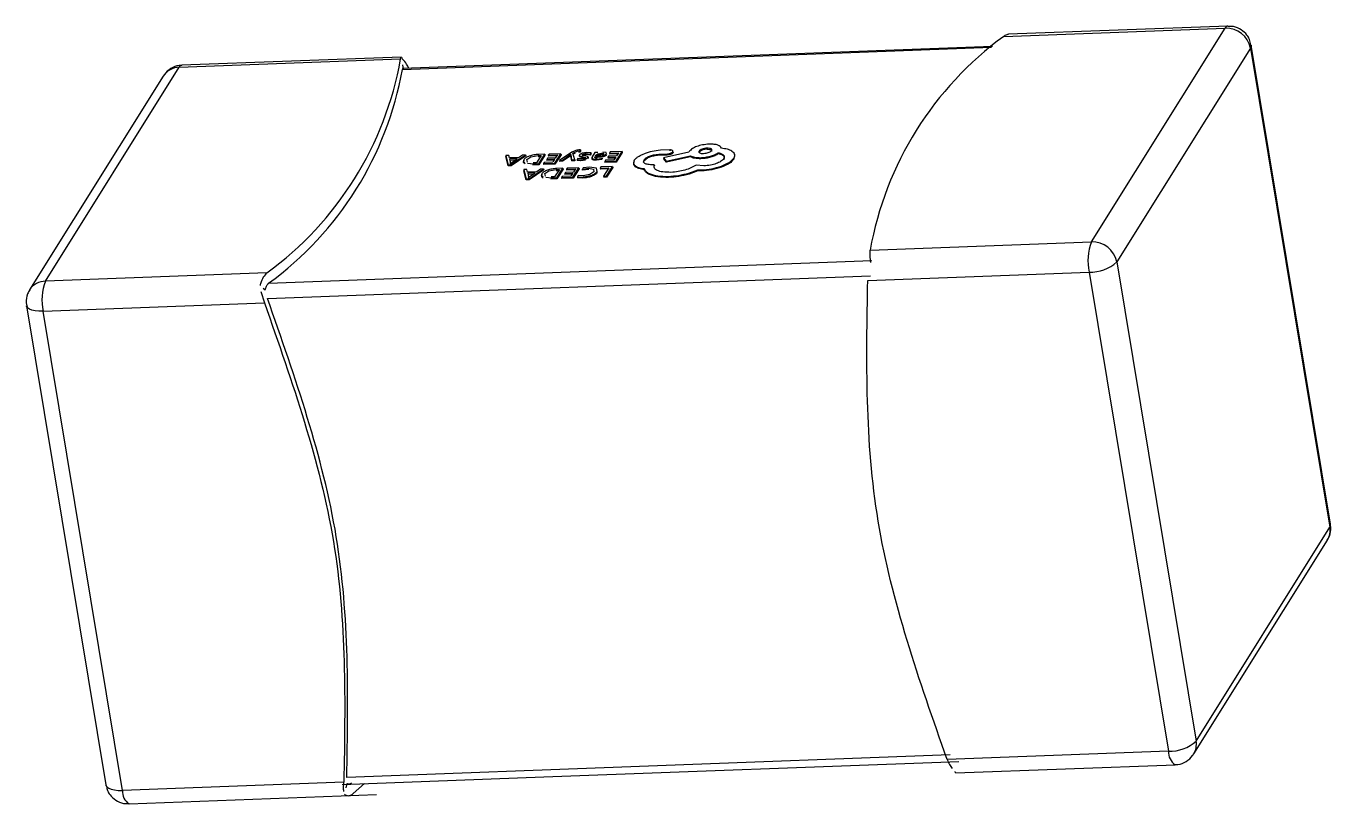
# Model space of a CAD drawing. Header units: millimetres. Extents: x -294 to 2792, y 5 to 1659.
# Drawn here: x 714.9708 to 715.1995, y 558.3329 to 558.4692 of the extents above; entities that cross this region are included whole.
import ezdxf

# ---------------------------------------------------------------- set-up
doc = ezdxf.new("R2010")
doc.units = ezdxf.units.MM
doc.layers.get('0').update_dxf_attribs({"lineweight": 18})

msp = doc.modelspace()

# ---------------------------------------------------------------- linework, layer by layer
at = {"color": 7, "linetype": 'Continuous', "lineweight": 25}
for p, q in [((715.1421977382371, 558.467432483303), (715.1810100335332, 558.468886796776)), ((715.1814651986418, 558.4692337413941), (715.1430177550301, 558.4677930990714)), ((715.1575604563108, 558.4314089216223), (715.1810100335332, 558.468886796776)), ((715.140223884356, 558.4656870079892), (715.0367981865543, 558.4618116024092)), ((715.199474810934, 558.3819347746554), (715.1855611511938, 558.4658905308402)), ((714.9976364020674, 558.4620157075811), (715.0364486973637, 558.4634700210543)), ((715.036541974773, 558.4638034055838), (714.9980915671758, 558.4623626521992)), ((715.0367511682275, 558.4616448959198), (715.1400340124572, 558.4655149487148)), ((715.1854352592499, 558.4653796941988), (715.1619856820275, 558.4279018190448)), ((715.1854352592499, 558.4653796941988), (715.1993489189902, 558.3814239380139)), ((714.974186824845, 558.4245378324273), (714.9976364020674, 558.4620157075811)), ((715.0367991188132, 558.4624423276352), (715.0368758100468, 558.4616743450466)), ((714.9948504044212, 558.4604871382877), (714.9714008271987, 558.4230092631337)), ((715.0679731281049, 558.4475247422733), (715.0676708107366, 558.447530886257)), ((715.067854109197, 558.4473393312392), (715.0679731281049, 558.4475247422733)), ((715.0679731281049, 558.4475247422733), (715.0680033751913, 558.4473422297599)), ((715.0836167860317, 558.447541426577), (715.0819903079828, 558.4474852957833)), ((715.0836167860317, 558.447541426577), (715.0836470331182, 558.4473589140636)), ((715.0901401860682, 558.4478351844073), (715.0901704331545, 558.4476526718939)), ((715.0554191272014, 558.44656268466), (715.0548660721514, 558.4465435983778)), ((715.0548660721515, 558.4465435983778), (715.055278582304, 558.4449365892262)), ((715.0548660721515, 558.4465435983778), (715.0548963192379, 558.4463610858644)), ((715.0553088293905, 558.4447540767128), (715.0548963192377, 558.4463610858645)), ((715.0555234906877, 558.4461228475835), (715.0554191272014, 558.44656268466)), ((715.0571380546241, 558.4461785672138), (715.0555234906876, 558.4461228475835)), ((715.0568592234944, 558.4459857670811), (715.0555578591919, 558.4459408561696)), ((715.0555578591919, 558.4459408561696), (715.055701257696, 558.4452719438501)), ((715.0555881062785, 558.4457583436562), (715.0565807868554, 558.4457926016954)), ((715.0556869676362, 558.4451570790454), (715.0557172147224, 558.4449745665319)), ((715.0556990672557, 558.4451583147882), (715.0558370436133, 558.4452766299084)), ((715.055701257696, 558.4452719438501), (715.0556990672557, 558.4451583147882)), ((715.0557315047824, 558.4450894313367), (715.055701257696, 558.4452719438501)), ((715.055729314342, 558.4449758022748), (715.0557315047824, 558.4450894313366)), ((715.0558137968685, 558.4449550598218), (715.0583548782023, 558.4466639992978)), ((715.0558370436133, 558.4452766299084), (715.0568592234944, 558.4459857670811)), ((715.0583851252885, 558.4464814867844), (715.0558440439551, 558.4447725473085)), ((715.0578018231521, 558.4466449130157), (715.0571380546241, 558.4461785672139)), ((715.0583548782023, 558.4466639992978), (715.0578018231521, 558.4466449130157)), ((715.0580242095388, 558.4458212437058), (715.0580544566252, 558.4456387311923)), ((715.0583548782023, 558.4466639992978), (715.0583851252885, 558.4464814867844)), ((715.0585543126538, 558.4458453399039), (715.0592782088328, 558.4463419419019)), ((715.0586797044699, 558.4453929668097), (715.0585543126538, 558.4458453399039)), ((715.0587099515562, 558.4452104542963), (715.0597288296066, 558.4450931066592)), ((715.0592782088328, 558.4463419419019), (715.0605419015337, 558.4465546396589)), ((715.0595563342689, 558.4450842171723), (715.060662444369, 558.4451223897368)), ((715.0602843451269, 558.4452958342134), (715.05969858252, 558.4452756191725)), ((715.0611048679644, 558.4465740679891), (715.0602843451269, 558.4452958342134)), ((715.0605419015337, 558.4465546396589), (715.0611048679644, 558.4465740679891)), ((715.0605721486199, 558.4463721271453), (715.061135115051, 558.4463915554755)), ((715.0617267299594, 558.4467803640504), (715.0606602653825, 558.4467435596783)), ((715.060662444369, 558.4451223897368), (715.0617267299593, 558.4467803640503)), ((715.060662444369, 558.4451223897368), (715.0606926914553, 558.4449398772232)), ((715.0617569770458, 558.4465978515369), (715.0606926914553, 558.4449398772232)), ((715.0616055321913, 558.445341429221), (715.0614831067015, 558.4451507113168)), ((715.0614831067015, 558.4451507113168), (715.0634802499379, 558.4452196340023)), ((715.0614831067015, 558.4451507113168), (715.0615133537879, 558.4449681988033)), ((715.063102150696, 558.4453930784791), (715.0616055321913, 558.445341429221)), ((715.0617267299594, 558.4467803640504), (715.0617569770458, 558.446597851537)), ((715.0621780448126, 558.4460657158148), (715.0620561634363, 558.4458758455457)), ((715.0620561634363, 558.4458758455457), (715.0634427656139, 558.4459236980704)), ((715.0620561634363, 558.4458758455457), (715.0620864105227, 558.4456933330323)), ((715.0634730127003, 558.4457411855569), (715.0620864105227, 558.4456933330322)), ((715.0635646469902, 558.4461135683393), (715.0621780448126, 558.4460657158148)), ((715.0624591810025, 558.4468056414026), (715.0623378437394, 558.4466166187688)), ((715.0623378437394, 558.4466166187688), (715.0639226735336, 558.4466713122548)), ((715.0623378437394, 558.4466166187688), (715.0623680908259, 558.4464341062553)), ((715.06395292062, 558.4464887997414), (715.0623680908259, 558.4464341062553)), ((715.0645445355285, 558.4468776083161), (715.0624591810025, 558.4468056414026)), ((715.0634427656139, 558.4459236980704), (715.063102150696, 558.4453930784791)), ((715.0634802499379, 558.4452196340023), (715.0645445355285, 558.4468776083161)), ((715.0634802499379, 558.4452196340023), (715.0635104970244, 558.445037121489)), ((715.0645747826147, 558.4466950958027), (715.0635104970244, 558.445037121489)), ((715.0639226735336, 558.4466713122548), (715.0635646469904, 558.4461135683395)), ((715.0664394274287, 558.4471178911615), (715.0643077301734, 558.4457115221779)), ((715.0643077301734, 558.4457115221779), (715.0648112283194, 558.4457288982197)), ((715.0643077301734, 558.4457115221779), (715.0643379772598, 558.4455290096645)), ((715.0648414754057, 558.4455463857063), (715.0643379772598, 558.4455290096646)), ((715.0645445355285, 558.4468776083161), (715.0645747826148, 558.4466950958027)), ((715.0648112283194, 558.4457288982197), (715.066139859626, 558.4466466988146)), ((715.0648112283194, 558.4457288982197), (715.0648414754057, 558.4455463857063)), ((715.0661699508812, 558.4464642071647), (715.0648414754057, 558.4455463857063)), ((715.0662619124458, 558.4467445984836), (715.0661395435578, 558.4466467374309)), ((715.0661395435578, 558.4466467374309), (715.0661697906442, 558.4464642249176)), ((715.0662923301289, 558.4465620745585), (715.0661699508812, 558.4464642071647)), ((715.0662620830285, 558.4467445870503), (715.0662706069934, 558.446649562613)), ((715.0662706069934, 558.446649562613), (715.0664228188419, 558.4457845152358)), ((715.0662706069934, 558.446649562613), (715.0663008540797, 558.4464670500994)), ((715.0664530659283, 558.4456020027222), (715.0663008540797, 558.4464670500994)), ((715.0664228188418, 558.4457845152357), (715.0669659625111, 558.4458032594697)), ((715.0664228188418, 558.4457845152357), (715.0664530659282, 558.4456020027222)), ((715.0669962095975, 558.4456207469564), (715.0664530659283, 558.4456020027222)), ((715.0666381690953, 558.4469473743724), (715.0669894685582, 558.4471700277287)), ((715.0669659625112, 558.4458032594697), (715.0666381690953, 558.4469473743724)), ((715.0670197156447, 558.4469875152154), (715.0666684161818, 558.4467648618588)), ((715.0669659625112, 558.4458032594697), (715.0669962095976, 558.4456207469563)), ((715.0669894685582, 558.4471700277287), (715.0675942101933, 558.4473541826624)), ((715.0674968694378, 558.4460430020592), (715.067367838624, 558.4458419941935)), ((715.067367838624, 558.4458419941935), (715.0679902370108, 558.4458120843976)), ((715.067367838624, 558.4458419941935), (715.0673980857102, 558.44565948168)), ((715.0680204840971, 558.4456295718842), (715.0673980857102, 558.44565948168)), ((715.0681465047629, 558.4459830963324), (715.067496869333, 558.4460430020347)), ((715.0675942411547, 558.4473542298441), (715.0678541091245, 558.4473393312363)), ((715.0678843562108, 558.447156818723), (715.0676244882409, 558.4471717173307)), ((715.0677435863785, 558.4465694575972), (715.0677738334649, 558.4463869450836)), ((715.0682485966445, 558.4469407869458), (715.0677720659355, 558.4466740266224)), ((715.0677720659355, 558.4466740266224), (715.0678089224118, 558.4464838324958)), ((715.0678089224118, 558.4464838324958), (715.0683368371749, 558.4463520279751)), ((715.0678089224118, 558.4464838324958), (715.0678391694981, 558.4463013199822)), ((715.0683670842614, 558.4461695154616), (715.0678391694981, 558.4463013199822)), ((715.067854109197, 558.4473393312392), (715.0678843562835, 558.4471568187256)), ((715.0680033751913, 558.4473422297599), (715.0678843562108, 558.447156818723)), ((715.0679902370108, 558.4458120843976), (715.0688177744618, 558.4459326464174)), ((715.0679902370108, 558.4458120843976), (715.0680204840971, 558.4456295718842)), ((715.068848021548, 558.4457501339039), (715.0680204840971, 558.4456295718842)), ((715.0685569633738, 558.4460396857014), (715.0681460901828, 558.4459824056191)), ((715.0691157796188, 558.4470627171578), (715.0682485966445, 558.4469407869458)), ((715.0682845365197, 558.4467115927605), (715.068314783606, 558.4465290802472)), ((715.0687766231168, 558.4465147418915), (715.0683361834413, 558.4466031492167)), ((715.0683368371749, 558.4463520279751), (715.0687433253078, 558.4462665932476)), ((715.0683368371749, 558.4463520279751), (715.0683670842614, 558.4461695154616)), ((715.0683375344234, 558.4466037431658), (715.0683677815099, 558.4464212306523)), ((715.0687735723942, 558.4460840807342), (715.0683670842614, 558.4461695154616)), ((715.0687433253078, 558.4462665932476), (715.0687735723942, 558.4460840807342)), ((715.0692736184224, 558.4463785548909), (715.0687766231168, 558.4465147418915)), ((715.0687786423551, 558.4461600605952), (715.0688088894417, 558.4459775480817)), ((715.0688177744618, 558.4459326464174), (715.0692911375792, 558.4461959819954)), ((715.0689593823332, 558.4468915483013), (715.069684784334, 558.446804686633)), ((715.0689593823332, 558.4468915483013), (715.0689896294195, 558.4467090357878)), ((715.0697150314205, 558.4466221741194), (715.0689896294195, 558.4467090357878)), ((715.0698224449958, 558.4470191383207), (715.0691157796188, 558.4470627171578)), ((715.0692911375792, 558.4461959819954), (715.0692736184224, 558.4463785548909)), ((715.0692736184224, 558.4463785548909), (715.0693038655087, 558.4461960423774)), ((715.0693038655087, 558.4461960423774), (715.0693213846657, 558.4460134694818)), ((715.069684784334, 558.446804686633), (715.0698224449958, 558.4470191383207)), ((715.069684784334, 558.446804686633), (715.0697150314205, 558.4466221741194)), ((715.0698526920821, 558.4468366258074), (715.0697150314205, 558.4466221741194)), ((715.0698526920821, 558.4468366258074), (715.0698224449958, 558.4470191383207)), ((715.0705072222337, 558.4470833844338), (715.0700180643883, 558.4463213604522)), ((715.0700180643883, 558.4463213604522), (715.0700483114747, 558.4461388479388)), ((715.0709928798943, 558.447100144789), (715.0705072222337, 558.4470833844338)), ((715.0705097072951, 558.446347444794), (715.071361928198, 558.4464249292115)), ((715.0713921752844, 558.446242416698), (715.0705399543813, 558.4461649322805)), ((715.0706114564798, 558.4465059525631), (715.0706843676601, 558.4466195356706)), ((715.0712836017705, 558.4465656184525), (715.0706114564798, 558.4465059525631)), ((715.070641703566, 558.4463234400497), (715.0707146147466, 558.4464370231572)), ((715.0706843676601, 558.4466195356706), (715.0710475789444, 558.446868294692)), ((715.0707146147466, 558.4464370231572), (715.0710778260309, 558.4466857821786)), ((715.0707307338092, 558.4459066606885), (715.0717549433722, 558.4460497582793)), ((715.0717851904585, 558.445867245766), (715.0707609808957, 558.4457241481748)), ((715.0709148517918, 558.445894400987), (715.0719146894211, 558.4460689829267)), ((715.0709184833056, 558.4467349877502), (715.0719023817129, 558.4469753282121)), ((715.0710475789444, 558.446868294692), (715.0716368933194, 558.446983122054)), ((715.0710778260309, 558.4466857821786), (715.0716671404056, 558.4468006095407)), ((715.0718001949642, 558.4466547281521), (715.0712836017705, 558.4465656184525)), ((715.071361928198, 558.4464249292115), (715.0713921752844, 558.446242416698)), ((715.0716368933194, 558.446983122054), (715.0719732998251, 558.4469425136385)), ((715.0716671404056, 558.4468006095407), (715.0720035469113, 558.4467600011251)), ((715.0724525573664, 558.4470866971665), (715.0718721346266, 558.4471578407255)), ((715.0719732998251, 558.4469425136385), (715.0720035469113, 558.4467600011251)), ((715.0720555980535, 558.4466266936815), (715.0720253509669, 558.446809206195)), ((715.0723435221787, 558.4457120040978), (715.072221096689, 558.4455212861935)), ((715.072221096689, 558.4455212861934), (715.0742182399255, 558.4455902088793)), ((715.072221096689, 558.4455212861934), (715.0722513437753, 558.4453387736801)), ((715.0742484870119, 558.4454076963658), (715.0722513437753, 558.4453387736802)), ((715.0738401406835, 558.4457636533559), (715.0723435221787, 558.4457120040978)), ((715.0725288288597, 558.4468431586866), (715.0724525573664, 558.4470866971665)), ((715.0729160348003, 558.4464362906916), (715.0727941534237, 558.4462464204224)), ((715.0727941534238, 558.4462464204225), (715.0741807556016, 558.4462942729474)), ((715.0727941534238, 558.4462464204225), (715.0728244005103, 558.446063907909)), ((715.0742110026879, 558.4461117604337), (715.0728244005103, 558.446063907909)), ((715.0743026369779, 558.4464841432161), (715.0729160348003, 558.4464362906916)), ((715.07319717099, 558.4471762162794), (715.0730758337269, 558.4469871936454)), ((715.073075833727, 558.4469871936454), (715.0746606635211, 558.4470418871317)), ((715.073075833727, 558.4469871936454), (715.0731060808133, 558.4468046811321)), ((715.0746909106075, 558.4468593746182), (715.0731060808133, 558.4468046811321)), ((715.075282525516, 558.447248183193), (715.07319717099, 558.4471762162794)), ((715.0741807556016, 558.4462942729474), (715.0738401406836, 558.4457636533559)), ((715.0742182399255, 558.4455902088793), (715.0752825255158, 558.447248183193)), ((715.0742182399255, 558.4455902088793), (715.0742484870119, 558.4454076963658)), ((715.0753127726024, 558.4470656706794), (715.0742484870119, 558.4454076963658)), ((715.0746606635211, 558.4470418871317), (715.0743026369779, 558.4464841432161)), ((715.075282525516, 558.447248183193), (715.0753127726024, 558.4470656706794)), ((715.0791190501736, 558.4457839697985), (715.0791492972601, 558.4456014572851)), ((715.081694128677, 558.4467719345072), (715.0829346632634, 558.4468147461463)), ((715.081694128677, 558.4467719345072), (715.0817243757633, 558.4465894219937)), ((715.0829649103497, 558.4466322336327), (715.0817243757633, 558.4465894219937)), ((715.0869778763458, 558.4471502367356), (715.0825584802736, 558.446144730957)), ((715.0825584802736, 558.446144730957), (715.083012021289, 558.4455494577962)), ((715.0825584802736, 558.446144730957), (715.08258872736, 558.4459622184436)), ((715.0830422683754, 558.4453669452829), (715.08258872736, 558.4459622184436)), ((715.0829346632634, 558.4468147461463), (715.083092500608, 558.4468086665022)), ((715.0829346632634, 558.4468147461463), (715.0829649103498, 558.4466322336327)), ((715.0831227476943, 558.4466261539889), (715.0829649103497, 558.4466322336327)), ((715.083012021289, 558.4455494577962), (715.0872357448267, 558.4465021032865)), ((715.083012021289, 558.4455494577962), (715.0830422683754, 558.4453669452829)), ((715.0872659919131, 558.446319590773), (715.0830422683754, 558.4453669452829)), ((715.083092500608, 558.4468086665022), (715.0831227476943, 558.4466261539889)), ((715.0841816663774, 558.4472035876324), (715.0842119134638, 558.447021075119)), ((715.0870535459629, 558.4472681170137), (715.0869778763458, 558.4471502367356)), ((715.0872357448267, 558.4465021032865), (715.087265991913, 558.446319590773)), ((715.0890460258017, 558.4461726631177), (715.0890762728881, 558.4459901506045)), ((715.0921367841113, 558.4470401017516), (715.0921670311977, 558.4468575892381)), ((715.0930946696922, 558.4460126852887), (715.0931249167786, 558.4458301727752)), ((715.0948476519285, 558.4460962374266), (715.0948778990148, 558.4459137249131)), ((715.0950317572461, 558.4465252718658), (715.0950015101598, 558.4467077843792)), ((715.055278582304, 558.4449365892262), (715.0558137968686, 558.444955059822)), ((715.055278582304, 558.4449365892262), (715.0553088293905, 558.4447540767127)), ((715.0558440439551, 558.4447725473085), (715.0553088293905, 558.4447540767128)), ((715.0558440439551, 558.4447725473085), (715.0558137968686, 558.444955059822)), ((715.0585863291371, 558.444100042201), (715.0580332740869, 558.4440809559188)), ((715.058033274087, 558.4440809559188), (715.0584457842398, 558.4424739467672)), ((715.058033274087, 558.4440809559188), (715.0580635211734, 558.4438984434054)), ((715.0584760313262, 558.4422914342539), (715.0580635211733, 558.4438984434054)), ((715.0586906926233, 558.4436602051245), (715.0585863291371, 558.444100042201)), ((715.0603052565599, 558.4437159247547), (715.0586906926233, 558.4436602051245)), ((715.0600264254302, 558.443523124622), (715.0587250611276, 558.4434782137107)), ((715.0587250611276, 558.4434782137107), (715.0588684596316, 558.442809301391)), ((715.0587553082139, 558.4432957011974), (715.0597479887914, 558.4433299592366)), ((715.0588662691914, 558.4426956723293), (715.059004245549, 558.4428139874495)), ((715.0588684596316, 558.442809301391), (715.0588662691914, 558.4426956723293)), ((715.0588987067181, 558.4426267888775), (715.0588684596318, 558.442809301391)), ((715.0589809988044, 558.442492417363), (715.0615220801379, 558.4442013568387)), ((715.059004245549, 558.4428139874495), (715.0600264254302, 558.443523124622)), ((715.0615523272243, 558.4440188443252), (715.0590112458909, 558.4423099048496)), ((715.0606926914553, 558.4449398772232), (715.0595865813551, 558.444901704659)), ((715.0609690250877, 558.4441822705564), (715.0603052565599, 558.4437159247548)), ((715.0615220801379, 558.4442013568387), (715.0609690250877, 558.4441822705563)), ((715.0611914114745, 558.4433586012466), (715.061221658561, 558.4431760887331)), ((715.0635104970244, 558.445037121489), (715.0615133537879, 558.4449681988033)), ((715.0615220801379, 558.4442013568387), (715.0615523272243, 558.4440188443252)), ((715.0617215145895, 558.443382697445), (715.0624454107685, 558.4438792994431)), ((715.0618469064054, 558.4429303243506), (715.0617215145895, 558.443382697445)), ((715.0624454107685, 558.4438792994431), (715.0637091034693, 558.4440919971998)), ((715.0634515470628, 558.4428331917546), (715.0628657844559, 558.4428129767138)), ((715.0642720699003, 558.44411142553), (715.0634515470628, 558.4428331917546)), ((715.0637091034693, 558.4440919971998), (715.0642720699003, 558.44411142553)), ((715.0637393505557, 558.4439094846864), (715.0643023169866, 558.4439289130166)), ((715.0648939318951, 558.4443177215913), (715.0638274673182, 558.4442809172193)), ((715.0638296463047, 558.4426597472777), (715.0648939318951, 558.4443177215913)), ((715.0649241789815, 558.444135209078), (715.0638598933913, 558.4424772347643)), ((715.0647727341269, 558.4428787867619), (715.0646503086372, 558.4426880688578)), ((715.0662693526317, 558.4429304360203), (715.0647727341269, 558.4428787867619)), ((715.0648939318951, 558.4443177215913), (715.0649241789814, 558.444135209078)), ((715.0653452467485, 558.4436030733557), (715.065223365372, 558.4434132030866)), ((715.065223365372, 558.4434132030866), (715.0666099675497, 558.4434610556112)), ((715.065223365372, 558.4434132030866), (715.0652536124584, 558.4432306905734)), ((715.0666402146361, 558.4432785430978), (715.0652536124585, 558.4432306905734)), ((715.0667318489261, 558.4436509258804), (715.0653452467485, 558.4436030733557)), ((715.0656263829383, 558.4443429989437), (715.0655050456751, 558.4441539763096)), ((715.0655050456752, 558.4441539763097), (715.0670898754693, 558.4442086697958)), ((715.0655050456752, 558.4441539763097), (715.0655352927615, 558.4439714637963)), ((715.0671201225557, 558.4440261572822), (715.0655352927615, 558.4439714637963)), ((715.067711737464, 558.4444149658572), (715.0656263829383, 558.4443429989437)), ((715.0666099675497, 558.4434610556112), (715.0662693526317, 558.4429304360201)), ((715.0666474518738, 558.4427569915434), (715.0677117374642, 558.4444149658572)), ((715.0677419845507, 558.4442324533437), (715.0666776989601, 558.44257447903)), ((715.0670898754693, 558.4442086697958), (715.0667318489261, 558.4436509258805)), ((715.0675927322249, 558.4430473884327), (715.0674490863171, 558.4428236127583)), ((715.0674490863171, 558.4428236127583), (715.0683243422566, 558.4427875098037)), ((715.0674490863171, 558.4428236127583), (715.0674793334034, 558.4426411002449)), ((715.0684434443958, 558.4429805995893), (715.0675927322249, 558.4430473884325)), ((715.067711737464, 558.4444149658572), (715.0677419845507, 558.4442324533437)), ((715.0684437254066, 558.4443730897754), (715.068312049991, 558.4441679620738)), ((715.068312049991, 558.4441679620738), (715.0693843782951, 558.4443135491308)), ((715.0683422970773, 558.4439854495605), (715.068312049991, 558.4441679620738)), ((715.0694146253817, 558.4441310366173), (715.0683422970773, 558.4439854495605)), ((715.0696180701754, 558.4432009987364), (715.0684434443958, 558.4429805995893)), ((715.0695791568648, 558.4445067639859), (715.0684437254066, 558.4443730897754)), ((715.0693843782951, 558.4443135491308), (715.070268384731, 558.4441733121249)), ((715.0707659682001, 558.4443264166665), (715.0695791568648, 558.4445067639859)), ((715.0703453665403, 558.4437134663682), (715.0696180701754, 558.4432009987364)), ((715.069905312308, 558.4430807810286), (715.0699355593946, 558.442898268515)), ((715.070268384731, 558.4441733121249), (715.0703453665403, 558.4437134663682)), ((715.0708788314234, 558.4437443094429), (715.0707659682001, 558.4443264166665)), ((715.0715494241202, 558.4445474068689), (715.071428086857, 558.4443583842351)), ((715.071428086857, 558.4443583842351), (715.0729722799899, 558.4444116753242)), ((715.071428086857, 558.4443583842351), (715.0714583339436, 558.4441758717217)), ((715.0730025270764, 558.4442291628106), (715.0714583339436, 558.4441758717215)), ((715.0735941419848, 558.4446179713856), (715.0715494241202, 558.4445474068689)), ((715.0729722799899, 558.4444116753242), (715.0720293316627, 558.4429427236444)), ((715.0720293316627, 558.4429427236443), (715.0725298563942, 558.4429599970717)), ((715.0720293316627, 558.4429427236443), (715.0720595787491, 558.4427602111308)), ((715.0725298563942, 558.4429599970717), (715.0735941419847, 558.4446179713856)), ((715.0725298563942, 558.4429599970717), (715.0725601034807, 558.4427774845584)), ((715.073624389071, 558.4444354588721), (715.0725601034807, 558.4427774845584)), ((715.0735941419848, 558.4446179713856), (715.073624389071, 558.4444354588721)), ((715.0791402055788, 558.444263150915), (715.0791704526652, 558.4440806384015)), ((715.0800613046077, 558.443200758175), (715.0800310575214, 558.4433832706885)), ((715.0808996262298, 558.4449463215041), (715.080679086958, 558.4449387105533)), ((715.0808996262298, 558.4449463215041), (715.0809298733161, 558.4447638089907)), ((715.0833867462649, 558.4428996794812), (715.0834169933513, 558.4427171669677)), ((715.0869899500086, 558.4434735769478), (715.0885358633767, 558.4440341104481)), ((715.0869899500086, 558.4434735769478), (715.0870201970952, 558.4432910644343)), ((715.088566110463, 558.4438515979348), (715.0870201970952, 558.4432910644343)), ((715.0895812299967, 558.4447387455326), (715.0882336605642, 558.4448651433598)), ((715.0885358633767, 558.4440341104481), (715.0891547802682, 558.4440324159121)), ((715.0885358633767, 558.4440341104481), (715.088566110463, 558.4438515979348)), ((715.0891850273547, 558.4438499033987), (715.088566110463, 558.4438515979348)), ((715.0891547802682, 558.4440324159121), (715.0891850273547, 558.4438499033987)), ((715.0926882494982, 558.4447076487915), (715.0927184965848, 558.444525136278)), ((715.0584457842398, 558.4424739467671), (715.0589809988044, 558.4424924173629)), ((715.0584457842398, 558.4424739467671), (715.0584760313262, 558.4422914342538)), ((715.0590112458909, 558.4423099048496), (715.0584760313262, 558.4422914342539)), ((715.0588541695718, 558.4426944365863), (715.0588844166582, 558.442511924073)), ((715.0588965162777, 558.4425131598157), (715.058898706718, 558.4426267888775)), ((715.0590112458909, 558.4423099048496), (715.0589809988044, 558.4424924173629)), ((715.0618771534918, 558.4427478118372), (715.0628960315424, 558.4426304642003)), ((715.0627235362044, 558.4426215747135), (715.0638296463047, 558.4426597472777)), ((715.0638598933913, 558.4424772347643), (715.0627537832909, 558.4424390621999)), ((715.0638296463047, 558.4426597472777), (715.0638598933913, 558.4424772347643)), ((715.064650308637, 558.4426880688578), (715.0666474518738, 558.4427569915434)), ((715.064650308637, 558.4426880688578), (715.0646805557236, 558.4425055563443)), ((715.0666776989601, 558.44257447903), (715.0646805557236, 558.4425055563443)), ((715.0666474518738, 558.4427569915434), (715.0666776989601, 558.44257447903)), ((715.0683545893429, 558.4426049972902), (715.0674793334034, 558.4426411002449)), ((715.0683243422566, 558.4427875098037), (715.0683545893429, 558.4426049972902)), ((715.0725601034807, 558.4427774845584), (715.0720595787491, 558.4427602111309)), ((715.1187481610147, 558.4299546081492), (715.1575604563108, 558.4314089216223)), ((715.0133015910051, 558.4241670207659), (715.1190506318784, 558.4281294830147)), ((715.1619856820275, 558.4279018190448), (715.1758993417678, 558.34394606286)), ((715.0129991201411, 558.4259921459003), (714.974186824845, 558.4245378324273)), ((715.013094288451, 558.421527159215), (715.1188433293246, 558.425489621464)), ((715.1183335559067, 558.4246748850475), (715.1571458512029, 558.4261291985205)), ((715.1571458512029, 558.4261291985205), (715.1710595109432, 558.3421734423357)), ((715.0119568147126, 558.4227385511969), (715.0125845150333, 558.4207124227986)), ((715.0123299947549, 558.4233349796485), (715.0127052702694, 558.4230442279078)), ((714.9707945716859, 558.4207378055391), (714.970969937908, 558.4199986871365)), ((714.97084559064, 558.4202335978256), (714.9847592503804, 558.3362778416407)), ((714.9737722197372, 558.4192581093257), (715.0125845150333, 558.4207124227987)), ((714.9876858794775, 558.3353023531408), (714.9737722197367, 558.4192581093279)), ((715.1758993417678, 558.34394606286), (715.1993489189902, 558.3814239380139)), ((715.1995258298882, 558.3814305669459), (715.1993942235832, 558.3819852498314)), ((715.175469997153, 558.3416812341932), (715.1989195743754, 558.379159109347)), ((715.1710595109432, 558.3421734423357), (715.132247215647, 558.3407191288626)), ((715.1327569890649, 558.341533865279), (715.0270079481916, 558.3375714030303)), ((715.0615244172595, 558.3376589814839), (715.1342895193599, 558.3403855212966)), ((715.02617281183, 558.3363343415552), (715.0615244172595, 558.3376589814839)), ((715.1337784268013, 558.3383649668968), (715.1722288343983, 558.3398057202814)), ((715.0264981747736, 558.3367566666138), (714.9876858794775, 558.3353023531408)), ((715.0270467254254, 558.3365072876757), (715.026848596223, 558.3357289731947)), ((715.0281226633373, 558.3347358891778), (715.030096517218, 558.3364813644913)), ((714.9888552029325, 558.3329346310867), (715.0322173396572, 558.3345594290837))]:
    msp.add_line(p, q, dxfattribs=at)
for points in [[(715.1855617534751, 558.4658868218652), (715.1855607572847, 558.4656948380357), (715.1854352592499, 558.4653796941988)], [(714.9737722197372, 558.4192581093257), (714.9730465096102, 558.4192614924599), (714.9723878687294, 558.4193273653095), (714.9718216082947, 558.4194531964175), (714.971369489377, 558.4196341501652), (714.9710488866526, 558.4198632726014), (714.9708721207046, 558.4201317586794), (714.9708449883595, 558.4202373067951)], [(715.1993489189902, 558.3814239380139), (715.199474417025, 558.3817390818508), (715.1994748109341, 558.3819347746553)], [(714.9847592503804, 558.3362778416406), (714.9847857804449, 558.3361760024947), (714.984962546393, 558.3359075164166), (714.9852831491173, 558.3356783939804), (714.9857352680351, 558.3354974402326), (714.9863015284698, 558.3353716091246), (714.9869601693505, 558.3353057362751), (714.9876858794775, 558.3353023531408)]]:
    msp.add_lwpolyline(points, dxfattribs=at)
for centre, radius, start, end in [((715.1815278277763, 558.468679129149), 0.0005578859395596619, 96.10749544715111, 158.1461513535269), ((715.1811539064169, 558.4645229308086), 0.004366237005499916, 11.31627394648973, 91.88830828013627), ((715.1770283503735, 558.4195642404902), 0.05919915718810883, 126.0409496130091, 169.8913435707326), ((714.9781685080046, 558.4738603887135), 0.05919915718845187, 306.0409496139151, 349.8913435714019), ((714.9976793410797, 558.4586342570352), 0.003381723163318709, 90.72752563271462, 146.7762253325137), ((714.9981554282236, 558.4618068279188), 0.0005594808881449107, 96.55421985389249, 158.0779096054703), ((714.9784709788687, 558.4720352635785), 0.05919915718804194, 306.0409496126127, 349.8913435705856), ((715.0900893795284, 558.4457376357624), 0.001916750655527131, 87.57641096093127, 132.2531637024221), ((715.1662414212028, 558.4280710838684), 0.009300554409717611, 158.9682094793646, 192.0515949004366), ((715.1577043291944, 558.4270450556548), 0.004366237005589084, 11.31627394327129, 91.88830828013627), ((715.1574230338005, 558.4328658665912), 0.00674236804748994, 267.6438738207682, 312.5873175469796), ((714.9742297352863, 558.4211564963542), 0.003381608337014961, 90.72706621467181, 146.8005944837214), ((714.9828677897361, 558.4211999946737), 0.009300554408811617, 158.9682094795662, 192.0515949022914), ((715.1961702344764, 558.3808534128412), 0.003229478937878351, 328.356204002837, 10.17537210055785), ((715.1736965396234, 558.3420010327688), 0.002642658759314229, 176.2593120982829, 236.1770610158042), ((715.1713366935409, 558.3489101104061), 0.006742368047139821, 267.6438738216144, 312.5873175482296), ((715.1727205754937, 558.343375539995), 0.003229559004757618, 328.3810302152467, 10.1750755557139), ((714.9903130131323, 558.335127187508), 0.00263296681321333, 176.1854173224428, 236.3804394192456)]:
    msp.add_arc(centre, radius, start, end, dxfattribs=at)
for points, knots in [([(715.185481432247, 558.4659373459409), (715.185427915138, 558.466265750315), (715.1853271090083, 558.4668843407906), (715.1847380176617, 558.4678071738363), (715.1838381694431, 558.468653820585), (715.1826337784245, 558.4692130818476), (715.1818068213846, 558.4691845472689), (715.1814668804042, 558.4691728174301)], [0, 0, 0, 0, 0.001005661053738623, 0.001894287648003756, 0.003279920267525939, 0.004755427959038262, 0.005785343753138679, 0.005785343753138679, 0.005785343753138679, 0.005785343753138679]), ([(715.1430189798258, 558.4677779662275), (715.1428017065382, 558.4677425226889), (715.1425210009702, 558.4676967315163), (715.1422573227682, 558.467481190142), (715.1421977382371, 558.467432483303)], [0, 0, 0, 0, 0.0007137171845888734, 0.0009220847618971716, 0.0009220847618971716, 0.0009220847618971716, 0.0009220847618971716]), ([(715.0364486973637, 558.4634700210543), (715.0364681351385, 558.4636110454932), (715.0365070172855, 558.4638931422343), (715.0366051468978, 558.4637674704076), (715.0366704733602, 558.463578696013), (715.0366830514264, 558.4635423490759)], [0, 0, 0, 0, 0.0003683935053244127, 0.0007369120429705228, 0.0008247867627948127, 0.0008247867627948127, 0.0008247867627948127, 0.0008247867627948127]), ([(715.0378678575854, 558.4618516834447), (715.037747413571, 558.4621042595493), (715.0374396891821, 558.462749570383), (715.0370197580821, 558.4632507377313), (715.0367561261581, 558.4634719905173), (715.0367053660273, 558.4635145908982)], [0, 0, 0, 0, 0.0007037765561504847, 0.001798090272016625, 0.002059033756102811, 0.002059033756102811, 0.002059033756102811, 0.002059033756102811]), ([(714.9980931649798, 558.4623017307665), (714.9979330893384, 558.4623130283078), (714.9972667005617, 558.4623600595407), (714.9961511491138, 558.4618436330425), (714.9952195935717, 558.4611312695181), (714.9949307086391, 558.4605695509383), (714.9948785733955, 558.4604681772367)], [0, 0, 0, 0, 0.0004902466044040371, 0.002040877878782221, 0.003626904708207205, 0.003976167659251564, 0.003976167659251564, 0.003976167659251564, 0.003976167659251564]), ([(715.0367989795092, 558.4618014363518), (715.0367832385285, 558.4617894231345), (715.0367622277016, 558.4617733880708), (715.0367533858924, 558.4616706613888), (715.0367511682275, 558.4616448959198)], [0, 0, 0, 0, 0.0001312565296703254, 0.0001751992628705329, 0.0001751992628705329, 0.0001751992628705329, 0.0001751992628705329]), ([(715.0676708107366, 558.447530886257), (715.0675628240391, 558.447517939226), (715.0673442946768, 558.447491738717), (715.0670186150362, 558.4473998612247), (715.0667081189829, 558.4472737736202), (715.0665332453082, 558.4471723199721), (715.0664394274286, 558.4471178911614)], [0, 0, 0, 0, 0.0002933990464830875, 0.0005937426373097351, 0.0009271270167699376, 0.001313002147116731, 0.001313002147116731, 0.001313002147116731, 0.001313002147116731]), ([(715.0819903079828, 558.4474852957833), (715.0814934511164, 558.4474287960085), (715.0804946269404, 558.4473152153281), (715.0795937616676, 558.4470177952711), (715.0791410244109, 558.4468683243737)], [0, 0, 0, 0, 0.001457895168487978, 0.002930785582850347, 0.002930785582850347, 0.002930785582850347, 0.002930785582850347]), ([(715.0841816663774, 558.4472035876324), (715.0841894699041, 558.4472494784739), (715.0842042718776, 558.4473365256565), (715.0841042201417, 558.4474436937477), (715.0839041359278, 558.4475161465327), (715.0837159204623, 558.4475327050747), (715.0836167860317, 558.447541426577)], [0, 0, 0, 0, 0.0002065711435895896, 0.0003918306024877204, 0.0005768344686141105, 0.0007827172689748498, 0.0007827172689748498, 0.0007827172689748498, 0.0007827172689748498]), ([(715.0905669856584, 558.4485420567698), (715.0901628340765, 558.4485082133217), (715.0895812424673, 558.4484595111359), (715.0888372448912, 558.4482967014566), (715.088358669278, 558.4481497709584), (715.087938908678, 558.4479709733054), (715.087431433671, 558.4476800109503), (715.0872084787246, 558.4474369922212), (715.0870535459629, 558.4472681170137)], [0, 0, 0, 0, 0.001036314118621198, 0.001491300846687754, 0.001925810292943474, 0.00236031973918475, 0.002815306467249835, 0.003851620585966357, 0.003851620585966357, 0.003851620585966357, 0.003851620585966357]), ([(715.0895504863265, 558.4469165322639), (715.0897032332138, 558.4469329586182), (715.08999031013, 558.4469638307835), (715.090401681515, 558.4470746649511), (715.090723340758, 558.4472309291735), (715.0909006786765, 558.4473814734446), (715.0909951751537, 558.4475048415985), (715.0910189451506, 558.4475897962723), (715.0909928734839, 558.4476629553155), (715.090915937486, 558.4477234484007), (715.0907897699946, 558.447770655048), (715.0905434482628, 558.4478203650663), (715.0903073296073, 558.4478292049117), (715.0901403610799, 558.4478354559045)], [0, 0, 0, 0, 0.0003462340999234651, 0.0006507223782312138, 0.0009555538718647083, 0.001302692800237428, 0.001476277725634072, 0.001632471843088098, 0.001779000556710968, 0.00192513033151175, 0.002080199167302775, 0.002252094374249676, 0.002667149130374366, 0.002667149130374366, 0.002667149130374366, 0.002667149130374366]), ([(715.0901707831603, 558.4476532148609), (715.0903119494017, 558.4476480175615), (715.0905760832342, 558.4476382929801), (715.0908645449039, 558.4475522611823), (715.0909976316166, 558.4474098071705), (715.0909671170958, 558.4472930261783), (715.0909508014081, 558.4472305850136)], [0, 0, 0, 0, 0.0002902328843917082, 0.0005430499766432788, 0.0007960556186332958, 0.001086780996650887, 0.001086780996650887, 0.001086780996650887, 0.001086780996650887]), ([(715.0926713389322, 558.4478308511051), (715.0926237159385, 558.4479434911058), (715.0925326593081, 558.4481588622565), (715.0920885901422, 558.4483967948547), (715.0914199913537, 558.4485339322458), (715.0908606920531, 558.4485392593386), (715.0905669856584, 558.4485420567698)], [0, 0, 0, 0, 0.000623208829288592, 0.001191594475677188, 0.001763280313795412, 0.002395480130639754, 0.002395480130639754, 0.002395480130639754, 0.002395480130639754]), ([(715.0945129763843, 558.4473409561988), (715.094272221073, 558.4474564093732), (715.0937904845082, 558.4476874240715), (715.0930445040831, 558.4477830271475), (715.0926713389322, 558.4478308511051)], [0, 0, 0, 0, 0.0009643321658791876, 0.001929569331051203, 0.001929569331051203, 0.001929569331051203, 0.001929569331051203]), ([(715.0580242095388, 558.4458212437058), (715.0579826939392, 558.4457091170061), (715.0579017137864, 558.44549040314), (715.0581233533981, 558.4453308982538), (715.0582313663859, 558.4452531657618)], [0, 0, 0, 0, 0.0003890776421922263, 0.0007589332025750453, 0.0007589332025750453, 0.0007589332025750453, 0.0007589332025750453]), ([(715.0582616134723, 558.4450706532481), (715.0581536004844, 558.4451483857403), (715.0579319608727, 558.4453078906266), (715.0580129410256, 558.4455266044926), (715.0580544566252, 558.4456387311923)], [0, 0, 0, 0, 0.0003698555604476312, 0.0007589332026005135, 0.0007589332026005135, 0.0007589332026005135, 0.0007589332026005135]), ([(715.0590056395941, 558.4464593505513), (715.0587875638757, 558.4463656465368), (715.0583379592542, 558.446172457867), (715.0581308584187, 558.4459406273899), (715.0580242095388, 558.4458212437058)], [0, 0, 0, 0, 0.0005809087920540599, 0.001197654097202358, 0.001197654097202358, 0.001197654097202358, 0.001197654097202358]), ([(715.0606602653825, 558.4467435596783), (715.0603685072358, 558.4467217980847), (715.0598051238612, 558.4466797765675), (715.0592657088863, 558.4465310543237), (715.0590056395941, 558.4464593505512)], [0, 0, 0, 0, 0.0008735558587392948, 0.001686831552209578, 0.001686831552209578, 0.001686831552209578, 0.001686831552209578]), ([(715.0683368588981, 558.4466034461761), (715.0683216956846, 558.4466100334142), (715.0682922643167, 558.4466228190571), (715.0682693390701, 558.44664886517), (715.0682649488076, 558.4466788082043), (715.0682775893048, 558.4467004393516), (715.0682841017486, 558.4467115838206)], [0, 0, 0, 0, 3.90382131525679e-05, 7.577206662594164e-05, 0.0001125058174338887, 0.0001515437408320464, 0.0001515437408320464, 0.0001515437408320464, 0.0001515437408320464]), ([(715.0682841017486, 558.4467115838206), (715.0683190796649, 558.4467345692711), (715.0683886124255, 558.4467802621542), (715.0685525468568, 558.4468349175555), (715.0687477741138, 558.44687343883), (715.0688849653641, 558.4468851796831), (715.0689593823332, 558.4468915483013)], [0, 0, 0, 0, 0.0001615247624059254, 0.0003210958193264824, 0.0004986958866724441, 0.0007092352747637876, 0.0007092352747637876, 0.0007092352747637876, 0.0007092352747637876]), ([(715.0689896294195, 558.4467090357878), (715.0689152124504, 558.4467026671696), (715.0687780212002, 558.4466909263167), (715.0685827939432, 558.446652405042), (715.0684188595119, 558.4465977496409), (715.0683493267511, 558.4465520567577), (715.0683143488349, 558.4465290713072)], [0, 0, 0, 0, 0.0002105393881604473, 0.0003881394555020701, 0.0005477105124539913, 0.0007092352748611021, 0.0007092352748611021, 0.0007092352748611021, 0.0007092352748611021]), ([(715.0687786423551, 558.4461600605952), (715.068769620704, 558.4461484955093), (715.0687519924809, 558.4461258974387), (715.0687021426492, 558.446093234666), (715.0686367009165, 558.4460635470116), (715.0685842394752, 558.4460478480236), (715.0685569633738, 558.4460396857014)], [0, 0, 0, 0, 6.481092975501764e-05, 0.0001266399567331345, 0.0001897109585599521, 0.0002580178008571378, 0.0002580178008571378, 0.0002580178008571378, 0.0002580178008571378]), ([(715.0687433253078, 558.4462665932476), (715.0687551846896, 558.4462602157504), (715.0687788391558, 558.4462474953324), (715.0688021953998, 558.4462126024602), (715.0687882231445, 558.4461814333112), (715.0687786423551, 558.4461600605952)], [0, 0, 0, 0, 3.359186919844597e-05, 6.700161524550102e-05, 0.0001398911058865556, 0.0001398911058865556, 0.0001398911058865556, 0.0001398911058865556]), ([(715.0688088894417, 558.4459775480817), (715.0688184702309, 558.4459989207977), (715.068832442486, 558.4460300899467), (715.068809086242, 558.4460649828189), (715.0687854317758, 558.4460777032368), (715.0687735723942, 558.4460840807342)], [0, 0, 0, 0, 7.288949048080028e-05, 0.0001062992364641259, 0.0001398911055467893, 0.0001398911055467893, 0.0001398911055467893, 0.0001398911055467893]), ([(715.0700180643883, 558.4463213604522), (715.0699952591774, 558.4462586169029), (715.0699624955654, 558.4461684749922), (715.0700138039301, 558.4460662431903), (715.0700858883298, 558.4460061949161), (715.0701955772262, 558.4459601430086), (715.0703971558112, 558.4459145701643), (715.0705942236194, 558.4459098974847), (715.0707307338092, 558.4459066606885)], [0, 0, 0, 0, 0.0002829718721856871, 0.0004065378116414495, 0.0005235996750264825, 0.0006394424898724164, 0.0007595123656973943, 0.001030176271649265, 0.001030176271649265, 0.001030176271649265, 0.001030176271649265]), ([(715.0707609808957, 558.4457241481748), (715.0706244707059, 558.4457273849712), (715.0704274028975, 558.4457320576508), (715.0702258243127, 558.4457776304952), (715.0701161354161, 558.4458236824028), (715.0700440510167, 558.4458837306769), (715.069992742652, 558.4459859624787), (715.0700255062637, 558.4460761043895), (715.0700483114747, 558.4461388479388)], [0, 0, 0, 0, 0.0002706639058640738, 0.0003907337816581549, 0.0005065765964965424, 0.0006236384598539389, 0.0007472043992901557, 0.001030176271513888, 0.001030176271513888, 0.001030176271513888, 0.001030176271513888]), ([(715.0708846047053, 558.4460769135002), (715.0708111286049, 558.4460819104394), (715.0706705861194, 558.4460914684078), (715.0705288817493, 558.4461495433682), (715.0704729563712, 558.4462384007908), (715.0704967986239, 558.4463091433578), (715.0705097072951, 558.446347444794)], [0, 0, 0, 0, 0.0001462075114246962, 0.0002796605550923561, 0.0004209297776762265, 0.0005877184808335787, 0.0005877184808335787, 0.0005877184808335787, 0.0005877184808335787]), ([(715.071361928198, 558.4464249292115), (715.0714972295171, 558.446442866796), (715.071749248188, 558.4464762781938), (715.0720986195425, 558.4465713045713), (715.0723747094743, 558.4466979248504), (715.0724761218739, 558.4467934904524), (715.0725288288597, 558.4468431586866)], [0, 0, 0, 0, 0.000355072293903062, 0.0006613745386182563, 0.0009528542250257722, 0.001268281492866, 0.001268281492866, 0.001268281492866, 0.001268281492866]), ([(715.0725590759462, 558.4466606461732), (715.0725063689605, 558.4466109779389), (715.0724049565607, 558.4465154123368), (715.072128866629, 558.4463887920579), (715.0717794952744, 558.4462937656805), (715.0715274766036, 558.4462603542826), (715.0713921752844, 558.446242416698)], [0, 0, 0, 0, 0.0003154272678886757, 0.0006069069542946554, 0.0009132091990347668, 0.00126828149299438, 0.00126828149299438, 0.00126828149299438, 0.00126828149299438]), ([(715.0720253509669, 558.446809206195), (715.0719913085569, 558.4467769736807), (715.0719445792882, 558.4467327288163), (715.0718629915078, 558.4466806532873), (715.0718195970153, 558.4466627381598), (715.0718001949642, 558.4466547281521)], [0, 0, 0, 0, 0.0001648463868973698, 0.0002262810152417356, 0.0002759615697458947, 0.0002759615697458947, 0.0002759615697458947, 0.0002759615697458947]), ([(715.0719732998251, 558.4469425136385), (715.0719839164107, 558.4469361088414), (715.0720074004396, 558.446921941345), (715.0720310677389, 558.446877609555), (715.0720277534627, 558.446837952976), (715.0720253509669, 558.446809206195)], [0, 0, 0, 0, 2.936231398962376e-05, 6.494982976177618e-05, 0.0001587211835520171, 0.0001587211835520171, 0.0001587211835520171, 0.0001587211835520171]), ([(715.0720035469113, 558.4467600011251), (715.0720141634971, 558.446753596328), (715.0720376475261, 558.4467394288315), (715.0720613148254, 558.4466950970417), (715.0720580005493, 558.4466554404626), (715.0720555980535, 558.4466266936815)], [0, 0, 0, 0, 2.936231409754316e-05, 6.494982994377316e-05, 0.0001587211838570525, 0.0001587211838570525, 0.0001587211838570525, 0.0001587211838570525]), ([(715.0774031211802, 558.445713213876), (715.0773401896184, 558.4455368469693), (715.0772197350956, 558.445199270863), (715.0774935438982, 558.4447632113026), (715.0781387535048, 558.4444347671377), (715.0787954861734, 558.444322224578), (715.0791402055788, 558.444263150915)], [0, 0, 0, 0, 0.0007272887779458684, 0.001392071325900862, 0.002061274411275522, 0.002800625320324877, 0.002800625320324877, 0.002800625320324877, 0.002800625320324877]), ([(715.0791704526652, 558.4440806384015), (715.0788257332597, 558.4441397120645), (715.078169000591, 558.4442522546243), (715.0775237909844, 558.4445806987892), (715.0772499821818, 558.4450167583495), (715.0773704367048, 558.4453543344558), (715.0774333682666, 558.4455307013627)], [0, 0, 0, 0, 0.0007393509091273266, 0.00140855399459355, 0.002073336542635076, 0.002800625320650358, 0.002800625320650358, 0.002800625320650358, 0.002800625320650358]), ([(715.080679086958, 558.4449387105533), (715.0803825207962, 558.4449433363574), (715.0799560449834, 558.4449499884768), (715.0795137732687, 558.4450411709907), (715.0792734693905, 558.4451345038759), (715.0791146961401, 558.4452573989898), (715.0790007027274, 558.4454676120881), (715.0790705082505, 558.4456542110913), (715.0791190501736, 558.4457839697985)], [0, 0, 0, 0, 0.0005954217136149686, 0.0008562438738936895, 0.001105088086724995, 0.001353932299567781, 0.001614754459865279, 0.002210176173645115, 0.002210176173645115, 0.002210176173645115, 0.002210176173645115]), ([(715.0791190501736, 558.4457839697985), (715.0792307635484, 558.4459091634276), (715.0794388472337, 558.4461423562012), (715.0800430773543, 558.4464565925591), (715.0808357220762, 558.4466787162523), (715.0813946514512, 558.4467394129209), (715.081694128677, 558.4467719345072)], [0, 0, 0, 0, 0.0007666936409511298, 0.001428087180453963, 0.002087209724668475, 0.002848013563660347, 0.002848013563660347, 0.002848013563660347, 0.002848013563660347]), ([(715.0817243757633, 558.4465894219937), (715.0814248985375, 558.4465569004075), (715.0808659691626, 558.4464962037388), (715.0800733244407, 558.4462740800457), (715.0794690943201, 558.4459598436878), (715.0792610106347, 558.445726650914), (715.0791492972601, 558.4456014572851)], [0, 0, 0, 0, 0.0007608038390115481, 0.001419926383196869, 0.002081319922668859, 0.002848013563557643, 0.002848013563557643, 0.002848013563557643, 0.002848013563557643]), ([(715.083092500608, 558.4468086665022), (715.0832130314292, 558.4468226767187), (715.0834404707809, 558.4468491137288), (715.0837632250664, 558.4469377810535), (715.084023263791, 558.4470604289186), (715.0841267984754, 558.4471539999428), (715.0841816663774, 558.4472035876324)], [0, 0, 0, 0, 0.0003142704515236193, 0.000593022325014005, 0.000871774183318711, 0.001186044594170975, 0.001186044594170975, 0.001186044594170975, 0.001186044594170975]), ([(715.0842119134638, 558.447021075119), (715.0841570455616, 558.4469714874294), (715.0840535108771, 558.4468779164051), (715.0837934721527, 558.44675526854), (715.0834707178675, 558.4466666012155), (715.0832432785156, 558.4466401642054), (715.0831227476943, 558.446626153989)], [0, 0, 0, 0, 0.0003142704109547136, 0.0005930222692661774, 0.0008717741427801636, 0.001186044594200102, 0.001186044594200102, 0.001186044594200102, 0.001186044594200102]), ([(715.0872357448267, 558.4465021032867), (715.0874612735525, 558.4464021472483), (715.0879147497103, 558.4462011631828), (715.088667595287, 558.4461821968597), (715.0890460258017, 558.4461726631177)], [0, 0, 0, 0, 0.0009321720559929638, 0.001874341286293087, 0.001874341286293087, 0.001874341286293087, 0.001874341286293087]), ([(715.0890762728881, 558.4459901506045), (715.0886978423733, 558.4459996843464), (715.0879449967966, 558.4460186506694), (715.087491520639, 558.4462196347347), (715.0872659919131, 558.446319590773)], [0, 0, 0, 0, 0.0009421692302019791, 0.001874341286048092, 0.001874341286048092, 0.001874341286048092, 0.001874341286048092]), ([(715.0890460258017, 558.4461726631177), (715.0893450673458, 558.4461955625551), (715.0899185754693, 558.4462394795745), (715.0907750959161, 558.4464249957045), (715.0915444267187, 558.446696339905), (715.0919332790284, 558.4469220019624), (715.0921367841113, 558.4470401017516)], [0, 0, 0, 0, 0.0008440011630231228, 0.00161864307064849, 0.002397254837699641, 0.00325214463132315, 0.00325214463132315, 0.00325214463132315, 0.00325214463132315]), ([(715.0921670311977, 558.4468575892381), (715.0919635261147, 558.446739489449), (715.0915746738049, 558.4465138273915), (715.0908053430024, 558.4462424831911), (715.0899488225555, 558.446056967061), (715.0893753144321, 558.4460130500418), (715.0890762728881, 558.4459901506045)], [0, 0, 0, 0, 0.0008548897936896211, 0.001633501560772759, 0.002408143468424774, 0.003252144631392989, 0.003252144631392989, 0.003252144631392989, 0.003252144631392989]), ([(715.0930946696922, 558.4460126852887), (715.0929397369306, 558.4458438100812), (715.0927167819842, 558.4456007913521), (715.0922093069772, 558.4453098289972), (715.0917895463772, 558.4451310313443), (715.0913109707641, 558.444984100846), (715.0905669731878, 558.4448212911668), (715.0899853815786, 558.4447725889809), (715.0895812299967, 558.4447387455326)], [0, 0, 0, 0, 0.001036314118537621, 0.001491300846571061, 0.001925810292789919, 0.002360319739032998, 0.002815306467070293, 0.003851620585846104, 0.003851620585846104, 0.003851620585846104, 0.003851620585846104]), ([(715.0921367841113, 558.4470401017516), (715.0923403421126, 558.4469881458734), (715.0927309572473, 558.4468884457773), (715.0930930341798, 558.4466485505777), (715.093233653597, 558.4463519559149), (715.0931420774506, 558.4461284113498), (715.0930946696922, 558.4460126852887)], [0, 0, 0, 0, 0.0004576246880175134, 0.0008781532938398283, 0.001295008203443941, 0.001742435825703349, 0.001742435825703349, 0.001742435825703349, 0.001742435825703349]), ([(715.0931249167786, 558.4458301727752), (715.0931723245368, 558.4459458988365), (715.0932639006833, 558.4461694434015), (715.0931232812661, 558.4464660380644), (715.0927612043336, 558.4467059332638), (715.0923705891988, 558.44680563336), (715.0921670311977, 558.4468575892381)], [0, 0, 0, 0, 0.0004474276221819998, 0.0008642825317516865, 0.001284811137533894, 0.001742435825482848, 0.001742435825482848, 0.001742435825482848, 0.001742435825482848]), ([(715.0926882494982, 558.4447076487915), (715.0931796322373, 558.4449174158988), (715.0941643802183, 558.4453377964273), (715.09461922317, 558.4458430716105), (715.0948471024926, 558.4460962178141)], [0, 0, 0, 0, 0.001310084433572249, 0.002625454453928275, 0.002625454453928275, 0.002625454453928275, 0.002625454453928275]), ([(715.0948773495788, 558.4459137053008), (715.0946494702563, 558.4456605590971), (715.0941946273045, 558.4451552839139), (715.0932098793237, 558.4447349033854), (715.0927184965848, 558.444525136278)], [0, 0, 0, 0, 0.001315370020273154, 0.002625454453699095, 0.002625454453699095, 0.002625454453699095, 0.002625454453699095]), ([(715.0611914114745, 558.4433586012466), (715.0611498958749, 558.443246474547), (715.0610689157221, 558.4430277606809), (715.0612905553338, 558.4428682557947), (715.0613985683217, 558.4427905233026)], [0, 0, 0, 0, 0.0003890776420394503, 0.0007589332024282252, 0.0007589332024282252, 0.0007589332024282252, 0.0007589332024282252]), ([(715.0614288154082, 558.4426080107892), (715.0613208024203, 558.4426857432812), (715.0610991628083, 558.4428452481676), (715.0611801429612, 558.4430639620334), (715.061221658561, 558.4431760887331)], [0, 0, 0, 0, 0.0003698555605464032, 0.0007589332027437943, 0.0007589332027437943, 0.0007589332027437943, 0.0007589332027437943]), ([(715.0621728415299, 558.4439967080923), (715.0619547658116, 558.4439030040778), (715.06150516119, 558.4437098154079), (715.0612980603545, 558.4434779849307), (715.0611914114745, 558.4433586012466)], [0, 0, 0, 0, 0.0005809087921377738, 0.001197654097371925, 0.001197654097371925, 0.001197654097371925, 0.001197654097371925]), ([(715.0638274673182, 558.4442809172193), (715.0635357091716, 558.4442591556257), (715.0629723257971, 558.4442171341083), (715.0624329108222, 558.4440684118647), (715.0621728415298, 558.4439967080923)], [0, 0, 0, 0, 0.0008735558585569725, 0.001686831552241662, 0.001686831552241662, 0.001686831552241662, 0.001686831552241662]), ([(715.0683243422566, 558.4427875098037), (715.0686014572065, 558.4428100388421), (715.0691453266066, 558.4428542546253), (715.0696552215071, 558.4430062372976), (715.069905312308, 558.4430807810286)], [0, 0, 0, 0, 0.0008237591574499133, 0.001616720422681722, 0.001616720422681722, 0.001616720422681722, 0.001616720422681722]), ([(715.0699355593946, 558.442898268515), (715.0696854685937, 558.4428237247841), (715.069175573693, 558.442671742112), (715.0686317042928, 558.4426275263287), (715.0683545893429, 558.4426049972902)], [0, 0, 0, 0, 0.0007929612653225192, 0.001616720422843886, 0.001616720422843886, 0.001616720422843886, 0.001616720422843886]), ([(715.069905312308, 558.4430807810286), (715.0701194760094, 558.4431787537463), (715.0705651616075, 558.4433826399752), (715.0707715948213, 558.4436206628474), (715.0708788314234, 558.4437443094429)], [0, 0, 0, 0, 0.0005787260994103687, 0.001204358564263284, 0.001204358564263284, 0.001204358564263284, 0.001204358564263284]), ([(715.0709090785098, 558.4435617969294), (715.0708018419076, 558.4434381503339), (715.070595408694, 558.4432001274618), (715.0701497230959, 558.442996241233), (715.0699355593946, 558.442898268515)], [0, 0, 0, 0, 0.0006256324648340125, 0.001204358564132708, 0.001204358564132708, 0.001204358564132708, 0.001204358564132708]), ([(715.0791402055788, 558.4442631509152), (715.0792142848861, 558.4440996561804), (715.0793653087983, 558.4437663429335), (715.079806352053, 558.4435125663601), (715.0800310575214, 558.4433832706885)], [0, 0, 0, 0, 0.0006442988282038669, 0.00131351835130535, 0.00131351835130535, 0.00131351835130535, 0.00131351835130535]), ([(715.0800613046077, 558.443200758175), (715.0798365991393, 558.4433300538466), (715.0793955558846, 558.44358383042), (715.0792445319724, 558.4439171436668), (715.0791704526652, 558.4440806384015)], [0, 0, 0, 0, 0.0006692195230319245, 0.001313518351154943, 0.001313518351154943, 0.001313518351154943, 0.001313518351154943]), ([(715.0800310575214, 558.4433832706885), (715.0804900867374, 558.4432302916056), (715.0813984145229, 558.442927576339), (715.082728719405, 558.4429089117846), (715.0833867462649, 558.4428996794812)], [0, 0, 0, 0, 0.001733281015680831, 0.003429819391264475, 0.003429819391264475, 0.003429819391264475, 0.003429819391264475]), ([(715.0834169933513, 558.4427171669677), (715.0827589664914, 558.442726399271), (715.0814286616093, 558.4427450638256), (715.0805203338239, 558.4430477790921), (715.0800613046077, 558.443200758175)], [0, 0, 0, 0, 0.001696538375735884, 0.003429819391343801, 0.003429819391343801, 0.003429819391343801, 0.003429819391343801]), ([(715.0838131969523, 558.4436060097944), (715.0833269601414, 558.443614256022), (715.0824148208121, 558.4436297252508), (715.0813833063054, 558.4438939418388), (715.0808450377301, 558.4443518893752), (715.0808806443814, 558.4447396219132), (715.0808996262298, 558.4449463215041)], [0, 0, 0, 0, 0.001003987738924163, 0.001883396489625536, 0.002762874276710457, 0.003767043416591392, 0.003767043416591392, 0.003767043416591392, 0.003767043416591392]), ([(715.0833867462649, 558.4428996794812), (715.083989358973, 558.442944021857), (715.0852025401517, 558.4430332920214), (715.0863915476441, 558.4433261750858), (715.0869899500086, 558.4434735769478)], [0, 0, 0, 0, 0.001818764811681057, 0.003661541165859952, 0.003661541165859952, 0.003661541165859952, 0.003661541165859952]), ([(715.0870201970952, 558.4432910644343), (715.0864217947304, 558.4431436625724), (715.0852327872382, 558.442850779508), (715.0840196060595, 558.4427615093434), (715.0834169933513, 558.4427171669677)], [0, 0, 0, 0, 0.00184277635440324, 0.003661541165959834, 0.003661541165959834, 0.003661541165959834, 0.003661541165959834]), ([(715.0882336605642, 558.4448651433598), (715.0879501974048, 558.4446947475319), (715.0874082355837, 558.4443689625747), (715.0863115954287, 558.4439751261726), (715.0850778199729, 558.4437053231555), (715.0842476930775, 558.4436401316393), (715.0838131969523, 558.4436060097944)], [0, 0, 0, 0, 0.00121749500182762, 0.00232776565952005, 0.003439164230439189, 0.004659742630308107, 0.004659742630308107, 0.004659742630308107, 0.004659742630308107]), ([(715.0891547802682, 558.4440324159121), (715.0897631357378, 558.4440823318511), (715.0909839293297, 558.4441824987132), (715.0921188775875, 558.4445322089246), (715.0926882494982, 558.4447076487915)], [0, 0, 0, 0, 0.001803293437472464, 0.003618688715523584, 0.003618688715523584, 0.003618688715523584, 0.003618688715523584]), ([(715.0927184965848, 558.444525136278), (715.092149124674, 558.4443496964111), (715.091014176416, 558.4439999861997), (715.0897933828242, 558.4438998193376), (715.0891850273547, 558.4438499033987)], [0, 0, 0, 0, 0.001815395278261432, 0.003618688715627569, 0.003618688715627569, 0.003618688715627569, 0.003618688715627569]), ([(715.1188599042542, 558.4277939107641), (715.1188222584582, 558.4281984308401), (715.118746897989, 558.4290082111044), (715.118731411937, 558.42965762934), (715.1187452152703, 558.4299023769959), (715.1187481610147, 558.4299546081492)], [0, 0, 0, 0, 0.0009529244870075601, 0.001907592450284978, 0.002166600940527623, 0.002166600940527623, 0.002166600940527623, 0.002166600940527623]), ([(715.0129991201411, 558.4259921459003), (715.0127842370067, 558.425758671059), (715.0123543978068, 558.4252916421354), (715.0119832032603, 558.4244158812116), (715.0118343505017, 558.423884798636), (715.011805690143, 558.4237825431103)], [0, 0, 0, 0, 0.001143860620797436, 0.002288109466468648, 0.002560960182072257, 0.002560960182072257, 0.002560960182072257, 0.002560960182072257]), ([(714.971428996173, 558.4229903020829), (714.971287599628, 558.4227632733972), (714.9708651708254, 558.4220850145628), (714.9708227759983, 558.4212760147092), (714.9707945716859, 558.4207378055391)], [0, 0, 0, 0, 0.000808545657876763, 0.002415568033062737, 0.002415568033062737, 0.002415568033062737, 0.002415568033062737]), ([(715.0127052916058, 558.4230440986813), (715.0127700289281, 558.423250681443), (715.0128994608949, 558.423663710777), (715.013129653587, 558.4240058711998), (715.0132692042866, 558.4241366660839), (715.0133015910052, 558.4241670207658)], [0, 0, 0, 0, 0.0005637372496983717, 0.00112710285619316, 0.001297361212837336, 0.001297361212837336, 0.001297361212837336, 0.001297361212837336]), ([(715.1988914053999, 558.3791780703984), (715.1990328019451, 558.3794050990831), (715.1994552307501, 558.380083357918), (715.1994976255763, 558.3808923577735), (715.1995258298882, 558.3814305669459)], [0, 0, 0, 0, 0.0008085456561971813, 0.002415568038205367, 0.002415568038205367, 0.002415568038205367, 0.002415568038205367]), ([(715.1722271526361, 558.3398666442442), (715.1723872564846, 558.3398553438838), (715.1730536737707, 558.3398083071907), (715.1741692527473, 558.3403247368084), (715.1751008079824, 558.3410371030689), (715.1753896929292, 558.3415988215555), (715.1754418281773, 558.3417001952444)], [0, 0, 0, 0, 0.0004903325356648071, 0.002040963292545315, 0.003626989592263347, 0.00397625244275036, 0.00397625244275036, 0.00397625244275036, 0.00397625244275036]), ([(715.1337782532632, 558.3384005989044), (715.1337468983307, 558.3384100990727), (715.1337064105134, 558.3384223663957), (715.1336500609791, 558.3385885395336), (715.1336373501479, 558.3386260234049)], [0, 0, 0, 0, 0.0002246739536656936, 0.0002901156942947114, 0.0002901156942947114, 0.0002901156942947114, 0.0002901156942947114]), ([(714.9848842272849, 558.3360402772139), (714.9849288986201, 558.3357776874566), (714.9850228168295, 558.3352256117288), (714.9855852642601, 558.334362228867), (714.986481250495, 558.3335141996606), (714.9876868156657, 558.332955341887), (714.988513683992, 558.3329838379425), (714.988853605129, 558.3329955525182)], [0, 0, 0, 0, 0.0008061963193093415, 0.001694968701401013, 0.003080828681817593, 0.004556578480722027, 0.005586748816545222, 0.005586748816545222, 0.005586748816545222, 0.005586748816545222]), ([(715.0278201924733, 558.3365610143122), (715.0277061310347, 558.3364866796619), (715.0274779637185, 558.3363379814001), (715.0272098537298, 558.336392684762), (715.0270752067021, 558.3364873085483), (715.027046757671, 558.336507301229)], [0, 0, 0, 0, 0.0003885881951960616, 0.0007773277858468392, 0.0008814659527582949, 0.0008814659527582949, 0.0008814659527582949, 0.0008814659527582949]), ([(715.0265831360367, 558.3346146557511), (715.0268034474518, 558.3345020777945), (715.0272444733652, 558.3342767159078), (715.0277842529648, 558.3344652406306), (715.028063145407, 558.3346882888596), (715.0281226633372, 558.3347358891778)], [0, 0, 0, 0, 0.0007687077457452469, 0.001538821923686757, 0.001747759604839147, 0.001747759604839147, 0.001747759604839147, 0.001747759604839147])]:
    msp.add_open_spline(points, degree=3, knots=knots, dxfattribs=at)
for points in [[(715.0901401860682, 558.4478351844073), (715.0899951204211, 558.4478234877661), (715.0897049891272, 558.4478000944839), (715.089278920821, 558.4476815818774), (715.0889422561477, 558.4475214719084), (715.0887422947137, 558.4473379243999), (715.0887103324915, 558.4471601746511), (715.0888520392109, 558.4470165735837), (715.0891418145906, 558.4469227651991), (715.0894143780904, 558.4469187908726), (715.0895506598403, 558.4469168037094)], [(715.0774039478908, 558.4457132433874), (715.0774819636475, 558.4458162200216), (715.0776379951609, 558.4460221732897), (715.0780351384451, 558.4463257925964), (715.0785295208523, 558.4466150783225), (715.0789371004587, 558.4467839520197), (715.0791408902619, 558.4468683888683)], [(715.0945124369282, 558.4473407744638), (715.0947218591259, 558.4471610639448), (715.0951407035212, 558.4468016429067), (715.0949453357928, 558.4463313725867), (715.0948476519285, 558.4460962374266)], [(715.132247215647, 558.3407191288627), (715.127367787069, 558.3546158124035), (715.1176089299132, 558.3824091794852), (715.1180920139088, 558.4105863165266), (715.1183335559067, 558.4246748850475)], [(715.0125845150333, 558.4207124227986), (715.0174639436112, 558.4068157392578), (715.0272228007673, 558.3790223721761), (715.0267397167714, 558.3508452351346), (715.0264981747736, 558.3367566666137)], [(715.0270079481915, 558.3375714030303), (715.0272494901893, 558.351659971551), (715.0277325741852, 558.3798371085925), (715.0179737170291, 558.4076304756742), (715.0130942884512, 558.421527159215)], [(715.132247215647, 558.3407191288626), (715.1323832527605, 558.3404112987361), (715.1326553269878, 558.3397956384827), (715.1329838441419, 558.339351623757), (715.133148102719, 558.3391296163942)], [(715.0264754161807, 558.3351325447433), (715.0264650985479, 558.3353603203396), (715.026444463282, 558.3358158715328), (715.026480270943, 558.3364430682536), (715.0264981747736, 558.3367566666138)]]:
    msp.add_open_spline(points, degree=3, dxfattribs=at)

doc.saveas('drawing.dxf')
